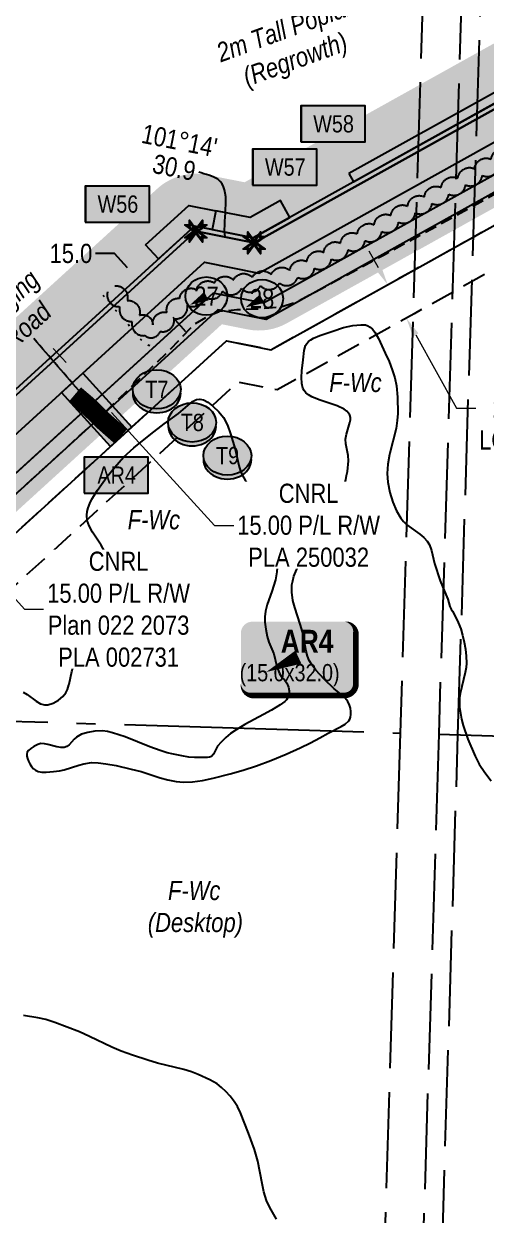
# Model space of a CAD drawing. Extents: x 355004 to 366534, y 6048595 to 6058688.
# Drawn here: x 360402 to 360643, y 6053362 to 6053984 of the extents above; entities that cross this region are included whole.
import ezdxf
from ezdxf.enums import TextEntityAlignment as Align

# ---------------------------------------------------------------- set-up
doc = ezdxf.new("R2010")
doc.units = 0
doc.header["$LTSCALE"] = 5
doc.header["$PDSIZE"] = 5
for name, pattern in [('0', [1, 1, 0]), ('foc-ACCESSROAD', [3.75, 2.5, -1.25]), ('foc-QUARTERLINE', [33, 25, -3, 2, -3]), ('foc-TOPO', [1, 0.2, -0.8]), ('foc-UNSURVEYED', [12.5, 10, -2.5]), ('UG_PIPE', [1.875, 1.25, -0.625])]:
    doc.linetypes.add(name, pattern=pattern)
doc.layers.get('Defpoints').update_dxf_attribs({"color": 9})
for name, color, linetype in [('AS-PIPE-UG', 44, 'UG_PIPE'), ('AS-ROADS', 254, 'Continuous'), ('C-AR', 13, 'foc-ACCESSROAD'), ('C-RW', 13, 'Continuous'), ('L-BD1', 253, 'Continuous'), ('L-MON', 1, 'Continuous'), ('L-QSEC', 8, 'foc-QUARTERLINE'), ('L-USEC', 7, 'foc-UNSURVEYED'), ('P-BUFFER-H 30m', 51, 'Continuous'), ('P-CROSSINGS', 250, 'Continuous'), ('P-ELEVATION', 7, 'Continuous'), ('P-PROPOSED', 10, 'Continuous'), ('P-PROPOSED-H', 21, 'Continuous'), ('P-TEMP-BLOCKS', 250, 'Continuous'), ('P-TEMP-BLUE', 146, 'Continuous'), ('P-TXT', 4, 'Continuous'), ('P-WORKAREA', 113, 'Continuous'), ('P-WORKAREA-H', 111, 'Continuous'), ('T-BUSH', 110, '0'), ('T-BUSH-T', 110, 'Continuous'), ('T-VEGETATION CHANGE', 104, 'foc-TOPO'), ('WETLAND', 143, 'Continuous'), ('WETLAND-T', 146, 'Continuous')]:
    doc.layers.add(name, color=color, linetype=linetype)
for name, color, linetype, lineweight in [('C-AR-T', 13, 'Continuous', 9), ('C-RW-T', 13, 'Continuous', 9), ('T-TEXT', 48, 'Continuous', 18)]:
    doc.layers.add(name, color=color, linetype=linetype, lineweight=lineweight)
doc.layers.add('P-TEMP-BLUE-H', color=7, linetype='Continuous', true_color=0x99e6ff)
doc.styles.add('80', font='ARIALN.TTF', dxfattribs={"height": 10})
doc.styles.add('80CG', font='ARIALN.TTF', dxfattribs={"height": 10})
doc.styles.add('80L', font='ARIALN.TTF', dxfattribs={"height": 10})
doc.styles.add('80LS', font='ARIALNI.TTF', dxfattribs={"height": 10})
doc.styles.add('BOLD', font='ARIALNB.TTF')
doc.styles.get("Standard").update_dxf_attribs({"font": 'ARIALN.TTF'})
doc.dimstyles.new('Compass 5 000', dxfattribs={"dimscale": 5, "dimtxt": 9, "dimasz": 2, "dimexe": 0.2, "dimexo": 0.0625, "dimgap": 0.5, "dimtad": 0, "dimtih": 1, "dimtoh": 1, "dimzin": 0, "dimdsep": 46, "dimtxsty": '80CG', "dimcen": 0.1, "dimse1": 1, "dimse2": 1, "dimclrd": 256, "dimclrt": 256, "dimaunit": 1, "dimadec": 4, "dimazin": 0, "dimtfac": 0.06, "dimtofl": 0, "dimtmove": 0, "dimatfit": 1, "dimfxl": 0.2, "dimtolj": 1, "dimtzin": 0, "dimlwd": -1, "dimarcsym": 0})

# ---------------------------------------------------------------- blocks, each defined once
blk = doc.blocks.new('*D403')
at = {"layer": 'C-RW-T', "transparency": 16777216}
for p, q in [((360363.39, 6053720.99), (360356.66, 6053728.38)), ((360386.97, 6053695.13), (360402.12, 6053678.5)), ((360402.12, 6053678.5), (360412.12, 6053678.5))]:
    blk.add_line(p, q, dxfattribs=at)
for points in [[(360364.62, 6053722.11), (360362.16, 6053719.87), (360370.13, 6053713.6)], [(360388.2, 6053696.25), (360385.73, 6053694.01), (360380.23, 6053702.52)]]:
    blk.add_solid(points, dxfattribs=at)
at = {"layer": 'Defpoints', "color": 0, "transparency": 16777216}
for p in [(360404.94, 6053745.33), (360415.04, 6053734.25), (360380.23, 6053702.52)]:
    blk.add_point(p, dxfattribs=at)
at = {"layer": 'C-RW-T', "transparency": 16777216, "insert": (360451.2, 6053678.5), "char_height": 10, "attachment_point": 5, "style": '80CG', "bg_fill": 3, "box_fill_scale": 1.1, "bg_fill_color": 256, "bg_fill_true_color": 13158600, "bg_fill_transparency": 0}
blk.add_mtext('\\A1;CNRL\\P15.00 P/L R/W\\PPlan 022 2073\\PPLA 002731', dxfattribs=at)
blk = doc.blocks.new('*D425')
at = {"layer": 'C-RW-T', "transparency": 16777216}
for p, q in [((360423.79, 6053807.2), (360417.06, 6053814.59)), ((360447.54, 6053781.16), (360501.23, 6053722.29)), ((360501.23, 6053722.29), (360511.23, 6053722.29))]:
    blk.add_line(p, q, dxfattribs=at)
for points in [[(360425.03, 6053808.32), (360422.56, 6053806.08), (360430.53, 6053799.81)], [(360448.77, 6053782.29), (360446.31, 6053780.04), (360440.8, 6053788.55)]]:
    blk.add_solid(points, dxfattribs=at)
at = {"layer": 'Defpoints', "color": 0, "transparency": 16777216}
for p in [(360452.07, 6053819.45), (360462.34, 6053808.19), (360430.53, 6053799.81)]:
    blk.add_point(p, dxfattribs=at)
at = {"layer": 'C-RW-T', "transparency": 16777216, "insert": (360550.31, 6053722.29), "char_height": 10, "attachment_point": 5, "style": '80CG', "bg_fill": 3, "box_fill_scale": 1.1, "bg_fill_color": 256, "bg_fill_true_color": 13158600, "bg_fill_transparency": 0}
blk.add_mtext('\\A1;CNRL\\P15.00 P/L R/W\\PPLA 250032', dxfattribs=at)
blk = doc.blocks.new('Temp_Area3')
h = blk.add_hatch(color=111)
h.dxf.hatch_style = 1
h.paths.add_polyline_path([(-16.83, -9.44), (16.33, -9.44), (16.33, 9.05), (-16.83, 9.05)])
at = {"color": 250}
for points in [[(-17.03, -9.64), (16.53, -9.64), (16.53, 9.25), (-17.03, 9.25)], [(-16.93, -9.54), (16.43, -9.54), (16.43, 9.15), (-16.93, 9.15)]]:
    blk.add_lwpolyline(points, close=True, dxfattribs=at)
at = {"color": 250, "style": '80L'}
blk.add_attdef('TEMPORARY', text='', height=9, dxfattribs=at).set_placement((0, -0.15), align=Align.MIDDLE_CENTER)
blk = doc.blocks.new('*U488')
h = blk.add_hatch(color=111)
edge = h.paths.add_edge_path()
edge.add_line((-24, -20.01), (24, -20.01))
edge.add_arc((24, -14.01), 6, 270, 360)
edge.add_line((30, -14.01), (30, 12.5))
edge.add_arc((24, 12.5), 6, 0, 90)
edge.add_line((24, 18.5), (-24, 18.5))
edge.add_arc((-24, 12.5), 6, 90, 180)
edge.add_line((-30, 12.5), (-30, -14.01))
edge.add_arc((-24, -14.01), 6, 180, 270)
at = {"color": 250, "flags": 128}
blk.add_lwpolyline([(-24, -20.01, 3, 3, 0), (24, -20.01, 3, 3, 0.414214), (30, -14.01, 3, 3, 0), (30, 12.5, 3, 0, 0.414214), (24, 18.5, 0, 0, 0), (-24, 18.5, 0, 0, 0.414214), (-30, 12.5, 0, 0, 0), (-30, -14.01, 0, 3, 0.414214)], format="xyseb", close=True, dxfattribs=at)
at = {"flags": 128}
blk.add_lwpolyline([(-16.74, -7.78, 0, 7.5, 0), (0, 0, 0, 0, 0)], format="xyseb", dxfattribs=at)
at = {"color": 250}
for tag, p, height, style in [('TEMP_AREA_W1_001', (-9.21, 2.24), 12, 'BOLD'), ('ENTER_TEXT_001', (-30.66, -12.62), 9, '80')]:
    blk.add_attdef(tag, p, '', height=height, dxfattribs=dict(at, style=style))
blk = doc.blocks.new('TEMP')
h = blk.add_hatch(color=255)
h.dxf.hatch_style = 1
h.paths.add_polyline_path([(0, 0.25), (-0.67, 1.15), (-0.67, 0.67), (-1.15, 0.67), (-0.25, 0), (-1.15, -0.67), (-0.67, -0.67), (-0.67, -1.15), (0, -0.25), (0.67, -1.15), (0.67, -0.67), (1.15, -0.67), (0.25, 0), (1.15, 0.67), (0.67, 0.67), (0.67, 1.15)])
h.paths.add_polyline_path([(0.57, 0.85), (0.57, 0.57), (0.85, 0.57), (0.08, 0), (0.85, -0.57), (0.57, -0.57), (0.57, -0.85), (0, -0.08), (-0.57, -0.85), (-0.57, -0.57), (-0.85, -0.57), (-0.08, 0), (-0.85, 0.57), (-0.57, 0.57), (-0.57, 0.85), (0, 0.08)], flags=16)
h = blk.add_hatch(color=1)
h.dxf.hatch_style = 1
h.paths.add_polyline_path([(0, 0.08), (-0.57, 0.85), (-0.57, 0.57), (-0.85, 0.57), (-0.08, 0), (-0.85, -0.57), (-0.57, -0.57), (-0.57, -0.85), (0, -0.08), (0.57, -0.85), (0.57, -0.57), (0.85, -0.57), (0.08, 0), (0.85, 0.57), (0.57, 0.57), (0.57, 0.85)])
at = {"color": 1}
for p, q in [((-0.08, 0), (0.08, 0)), ((0, 0.08), (0, -0.08))]:
    blk.add_line(p, q, dxfattribs=at)
at = {"color": 255, "flags": 128}
blk.add_lwpolyline([(-0.25, 0), (-1.15, 0.67), (-0.67, 0.67), (-0.67, 1.15), (0, 0.25), (0.67, 1.15), (0.67, 0.67), (1.15, 0.67), (0.25, 0), (1.15, -0.67), (0.67, -0.67), (0.67, -1.15), (0, -0.25), (-0.67, -1.15), (-0.67, -0.67), (-1.15, -0.67)], close=True, dxfattribs=at)
at = {"color": 1, "flags": 128}
blk.add_lwpolyline([(-0.08, 0), (-0.85, 0.57), (-0.57, 0.57), (-0.57, 0.85), (0, 0.08), (0.57, 0.85), (0.57, 0.57), (0.85, 0.57), (0.08, 0), (0.85, -0.57), (0.57, -0.57), (0.57, -0.85), (0, -0.08), (-0.57, -0.85), (-0.57, -0.57), (-0.85, -0.57)], close=True, dxfattribs=at)
blk = doc.blocks.new('Temp_Area5')
at = {"true_color": 0x99e6ff}
h = blk.add_hatch(color=141, dxfattribs=at)
h.dxf.hatch_style = 1
h.paths.add_polyline_path([(-16.83, -9.44), (16.33, -9.44), (16.33, 9.05), (-16.83, 9.05)])
at = {"color": 250}
for points in [[(-17.03, -9.64), (16.53, -9.64), (16.53, 9.25), (-17.03, 9.25)], [(-16.93, -9.54), (16.43, -9.54), (16.43, 9.15), (-16.93, 9.15)]]:
    blk.add_lwpolyline(points, close=True, dxfattribs=at)
at = {"color": 250, "style": '80L'}
blk.add_attdef('TEMPORARY', text='', height=9, dxfattribs=at).set_placement((0, -0.15), align=Align.MIDDLE_CENTER)
blk = doc.blocks.new('Induction_Bend_No')
at = {"layer": 'P-ELEVATION'}
h = blk.add_hatch(color=111, dxfattribs=at)
h.dxf.hatch_style = 1
edge = h.paths.add_edge_path()
edge.add_ellipse((0, 0), major_axis=(-10.94, 0), ratio=0.913794, start_angle=0, end_angle=360)
at = {"layer": 'P-ELEVATION', "color": 7, "flags": 128}
blk.add_lwpolyline([(0, 0, 5, 0, 0), (-8.54, -4.54, 0, 0, 0)], format="xyseb", dxfattribs=at)
at = {"layer": 'P-ELEVATION', "color": 7}
blk.add_ellipse((0, 0), major_axis=(-10.94, 0), ratio=0.913794, dxfattribs=at)
at = {"layer": 'P-ELEVATION', "style": '80'}
blk.add_attdef('BEND', text='', height=10, dxfattribs=at).set_placement((0, 0), align=Align.MIDDLE_CENTER)
blk = doc.blocks.new('*D563')
at = {"layer": 'Defpoints', "color": 0, "transparency": 16777216}
for p in [(360462.58, 6053849.33), (360434.96, 6053824.14), (360445.06, 6053813.06)]:
    blk.add_point(p, dxfattribs=at)
at = {"layer": 'P-TXT', "transparency": 16777216}
for p, q in [((360449.11, 6053864.11), (360439.11, 6053864.11)), ((360455.84, 6053856.72), (360449.11, 6053864.11)), ((360479.42, 6053830.86), (360486.16, 6053823.47))]:
    blk.add_line(p, q, dxfattribs=at)
for points in [[(360457.07, 6053857.84), (360454.61, 6053855.59), (360462.58, 6053849.33)], [(360480.65, 6053831.98), (360478.19, 6053829.74), (360472.68, 6053838.25)]]:
    blk.add_solid(points, dxfattribs=at)
at = {"layer": 'P-TXT', "transparency": 16777216, "insert": (360426.35, 6053864.11), "char_height": 10, "attachment_point": 5, "style": '80CG'}
blk.add_mtext('\\A1;15.0', dxfattribs=at)
blk = doc.blocks.new('Well_proximity')
h = blk.add_hatch(color=191)
h.dxf.hatch_style = 1
edge = h.paths.add_edge_path()
edge.add_ellipse((0, 0), major_axis=(-12.5, 0), ratio=0.816297, start_angle=0, end_angle=360)
h = blk.add_hatch(color=250)
h.dxf.hatch_style = 1
edge = h.paths.add_edge_path()
edge.add_ellipse((0, -2.05), major_axis=(-12.5, 0), ratio=0.816297, start_angle=0, end_angle=180)
edge.add_line((12.5, -2.05), (12.5, 0))
edge.add_ellipse((0, 0), major_axis=(-12.5, 0), ratio=0.816297, start_angle=0, end_angle=180, ccw=False)
edge.add_line((-12.5, 0), (-12.5, -2.05))
at = {"color": 250}
blk.add_ellipse((0, 0), major_axis=(-12.5, 0), ratio=0.816297, dxfattribs=at)
blk.add_ellipse((0, -2.05), major_axis=(-12.5, 0), ratio=0.816297, start_param=0, end_param=3.141593, dxfattribs=at)
at = {"color": 250, "style": '80L'}
blk.add_attdef('CROSSING', text='', height=9, dxfattribs=at).set_placement((0.09, 0.02), align=Align.MIDDLE_CENTER)
blk = doc.blocks.new('*D725')
at = {"layer": 'C-AR-T', "transparency": 16777216}
for p, q in [((360586.68, 6053856.62), (360581.82, 6053865.35)), ((360606.15, 6053821.68), (360627.44, 6053783.45)), ((360627.44, 6053783.45), (360637.44, 6053783.45))]:
    blk.add_line(p, q, dxfattribs=at)
for points in [[(360588.14, 6053857.43), (360585.23, 6053855.8), (360591.55, 6053847.88)], [(360607.6, 6053822.49), (360604.69, 6053820.87), (360601.28, 6053830.41)]]:
    blk.add_solid(points, dxfattribs=at)
at = {"layer": 'Defpoints', "color": 0, "transparency": 16777216}
for p in [(360590.73, 6053847.42), (360600.46, 6053829.96), (360601.28, 6053830.41)]:
    blk.add_point(p, dxfattribs=at)
at = {"layer": 'C-AR-T', "transparency": 16777216, "insert": (360671.71, 6053783.45), "char_height": 10, "attachment_point": 5, "style": '80CG'}
blk.add_mtext('\\A1;CNRL\\P20.00 A/R\\PLOC 011802', dxfattribs=at)

msp = doc.modelspace()

# ---------------------------------------------------------------- hatches: boundary and pattern name
at = {"layer": 'P-BUFFER-H 30m'}
h = msp.add_hatch(color=256, dxfattribs=at)
h.dxf.hatch_style = 1
edge = h.paths.add_edge_path()
edge.add_line((360143.069, 6053526.88), (359951.046, 6053351.793))
edge.add_arc((359971.252, 6053329.632), 29.99, 132.358692, 161.1167)
edge.add_line((359942.876, 6053339.338), (359937.321, 6053323.097))
edge.add_line((359937.321, 6053323.097), (359592.181, 6053011.569))
edge.add_arc((359612.275, 6052989.307), 29.99, 132.06976, 183.197532)
edge.add_line((359582.332, 6052987.634), (359599.322, 6052683.515))
edge.add_line((359599.322, 6052683.515), (359596.231, 6052667.301))
edge.add_line((359596.231, 6052667.301), (359570.103, 6052530.209))
edge.add_line((359570.103, 6052530.209), (359561.718, 6052512.862))
edge.add_arc((359588.718, 6052499.81), 29.99, 154.2, 169.197941)
edge.add_line((359559.26, 6052505.431), (359520.794, 6052303.826))
edge.add_line((359520.794, 6052303.826), (359488.527, 6052200.413))
edge.add_arc((359517.156, 6052191.48), 29.99, 162.671055, 207.671055)
edge.add_line((359490.596, 6052177.553), (359491.392, 6052176.034))
edge.add_line((359491.392, 6052176.034), (359484.801, 6052154.909))
edge.add_line((359484.801, 6052154.909), (359480.575, 6052144.748))
edge.add_arc((359508.266, 6052133.232), 29.99, 157.418303, 162.050111)
edge.add_line((359479.736, 6052142.475), (359459.107, 6052078.797))
edge.add_line((359459.107, 6052078.797), (359420.237, 6052091.39))
edge.add_arc((359410.994, 6052062.859), 29.99, 72.050111, 109.951022)
edge.add_line((359400.761, 6052091.049), (359345.133, 6052070.856))
edge.add_arc((359355.366, 6052042.666), 29.99, 109.951022, 125.222631)
edge.add_line((359338.069, 6052067.165), (359259.654, 6052011.803))
edge.add_arc((359276.951, 6051987.304), 29.99, 125.222631, 137.493105)
edge.add_line((359254.842, 6052007.568), (359223.901, 6051973.809))
edge.add_line((359223.901, 6051973.809), (359143.115, 6051914.277))
edge.add_line((359143.115, 6051914.277), (359101.159, 6051900.867))
edge.add_line((359101.159, 6051900.867), (358953.961, 6051913.11))
edge.add_arc((358951.475, 6051883.223), 29.99, 85.245573, 90.55285)
edge.add_line((358951.186, 6051913.212), (358748.976, 6051911.26))
edge.add_line((358748.976, 6051911.26), (358742.176, 6051911.807))
edge.add_arc((358739.773, 6051881.913), 29.99, 85.404591, 85.5615)
edge.add_line((358742.094, 6051911.813), (358649.737, 6051918.982))
edge.add_line((358649.737, 6051918.982), (358486.278, 6051962.477))
edge.add_arc((358478.567, 6051933.495), 29.99, 75.099595, 88.598764)
edge.add_line((358479.3, 6051963.476), (358398.838, 6051965.444))
edge.add_arc((358398.105, 6051935.463), 29.99, 88.598764, 95.086039)
edge.add_line((358395.446, 6051965.335), (358160.468, 6051944.422))
edge.add_arc((358163.127, 6051914.55), 29.99, 95.086039, 105.503958)
edge.add_line((358155.111, 6051943.448), (358058.797, 6051916.731))
edge.add_arc((358066.813, 6051887.832), 29.99, 105.503958, 177.631918)
edge.add_line((358036.849, 6051889.071), (358035.733, 6051862.096))
edge.add_line((358035.733, 6051862.096), (357976.043, 6051864.565))
edge.add_arc((357974.804, 6051834.601), 29.99, 87.631918, 101.512996)
edge.add_line((357968.818, 6051863.987), (357901.161, 6051850.206))
edge.add_arc((357907.147, 6051820.82), 29.99, 101.512996, 115.72007)
edge.add_line((357894.132, 6051847.838), (357813.556, 6051809.025))
edge.add_arc((357826.571, 6051782.007), 29.99, 115.72007, 124.693886)
edge.add_line((357809.501, 6051806.664), (357673.279, 6051712.361))
edge.add_line((357673.279, 6051712.361), (357603.77, 6051671.451))
edge.add_line((357603.77, 6051671.451), (357573.233, 6051723.335))
edge.add_arc((357547.387, 6051708.123), 29.99, 30.479704, 124.665804)
edge.add_line((357530.329, 6051732.79), (357511.695, 6051719.903))
edge.add_line((357511.695, 6051719.903), (357462.202, 6051691.819))
edge.add_arc((357477.003, 6051665.736), 29.99, 119.572342, 284.124189)
edge.add_line((357484.321, 6051636.653), (357530.426, 6051648.254))
edge.add_line((357530.426, 6051648.254), (357561.974, 6051594.652))
edge.add_arc((357587.82, 6051609.864), 29.99, 210.479704, 300.479704)
edge.add_line((357603.032, 6051584.019), (357712.735, 6051648.587))
edge.add_arc((357697.523, 6051674.432), 29.99, 300.479704, 304.693886)
edge.add_line((357714.594, 6051649.775), (357849.274, 6051743.01))
edge.add_line((357849.274, 6051743.01), (357921.618, 6051777.859))
edge.add_line((357921.618, 6051777.859), (357978.416, 6051789.428))
edge.add_line((357978.416, 6051789.428), (358077.582, 6051785.327))
edge.add_arc((358078.821, 6051815.291), 29.99, 267.631918, 357.631918)
edge.add_line((358108.785, 6051814.052), (358110.406, 6051853.241))
edge.add_line((358110.406, 6051853.241), (358171.2, 6051870.106))
edge.add_line((358171.2, 6051870.106), (358399.554, 6051890.429))
edge.add_line((358399.554, 6051890.429), (358472.144, 6051888.654))
edge.add_line((358472.144, 6051888.654), (358634.438, 6051845.469))
edge.add_arc((358642.15, 6051874.451), 29.99, 255.099595, 265.561499)
edge.add_line((358639.829, 6051844.551), (358736.23, 6051837.068))
edge.add_line((358736.23, 6051837.068), (358744.985, 6051836.364))
edge.add_arc((358747.388, 6051866.258), 29.99, 265.404591, 270.55285)
edge.add_line((358747.677, 6051836.269), (358949.824, 6051838.22))
edge.add_line((358949.824, 6051838.22), (359103.853, 6051825.409))
edge.add_arc((359106.339, 6051855.296), 29.99, 265.245573, 287.724933)
edge.add_line((359115.469, 6051826.73), (359172.981, 6051845.112))
edge.add_arc((359163.851, 6051873.678), 29.99, 287.724933, 306.386755)
edge.add_line((359181.642, 6051849.535), (359271.899, 6051916.046))
edge.add_arc((359254.108, 6051940.189), 29.99, 306.386755, 317.493105)
edge.add_line((359276.216, 6051919.925), (359306.846, 6051953.344))
edge.add_line((359306.846, 6051953.344), (359376.384, 6052002.439))
edge.add_line((359376.384, 6052002.439), (359411.825, 6052015.304))
edge.add_line((359411.825, 6052015.304), (359478.796, 6051993.608))
edge.add_arc((359488.039, 6052022.138), 29.99, 252.050111, 342.050111)
edge.add_line((359516.569, 6052012.896), (359550.5, 6052117.638))
edge.add_line((359550.5, 6052117.638), (359554.82, 6052128.024))
edge.add_arc((359527.129, 6052139.541), 29.99, 337.418303, 342.671055)
edge.add_line((359555.758, 6052130.608), (359568.514, 6052171.49))
edge.add_arc((359539.885, 6052180.422), 29.99, 342.671055, 387.671055)
edge.add_line((359566.445, 6052194.35), (359565.649, 6052195.869))
edge.add_line((359565.649, 6052195.869), (359593.13, 6052283.943))
edge.add_arc((359564.501, 6052292.876), 29.99, 342.671055, 349.197941)
edge.add_line((359593.96, 6052287.255), (359631.796, 6052485.562))
edge.add_line((359631.796, 6052485.562), (359640.184, 6052502.913))
edge.add_arc((359613.183, 6052515.965), 29.99, 334.2, 349.209431)
edge.add_line((359642.643, 6052510.35), (359669.874, 6052653.229))
edge.add_line((359669.874, 6052653.229), (359681.365, 6052713.523))
edge.add_arc((359651.906, 6052719.138), 29.99, 349.209431, 410.112233)
edge.add_line((359671.138, 6052742.149), (359658.39, 6052970.331))
edge.add_line((359658.39, 6052970.331), (359996.208, 6053275.249))
edge.add_arc((359976.113, 6053297.512), 29.99, 312.06976, 341.1167)
edge.add_line((360004.489, 6053287.806), (360010.084, 6053304.161))
edge.add_line((360010.084, 6053304.161), (360223.514, 6053498.768))
edge.add_arc((360203.308, 6053520.929), 29.99, 312.358692, 396.355773)
edge.add_line((360227.46, 6053538.707), (360209.308, 6053563.367))
edge.add_line((360209.308, 6053563.367), (360241.485, 6053587.052))
edge.add_arc((360223.707, 6053611.204), 29.99, 306.355773, 312.361709)
edge.add_line((360243.915, 6053589.044), (360505.067, 6053827.19))
edge.add_line((360505.067, 6053827.19), (360518.528, 6053824.518))
edge.add_arc((360524.366, 6053853.934), 29.99, 258.77433, 299.114715)
edge.add_line((360538.958, 6053827.734), (360729.478, 6053933.84))
edge.add_line((360729.478, 6053933.84), (360791.055, 6053933.884))
edge.add_line((360791.055, 6053933.884), (361006.084, 6053896.718))
edge.add_arc((361011.192, 6053926.27), 29.99, 260.193768, 265.120416)
edge.add_line((361008.641, 6053896.389), (361094.666, 6053889.044))
edge.add_arc((361097.217, 6053918.926), 29.99, 265.120416, 286.959316)
edge.add_line((361105.965, 6053890.24), (361126.143, 6053896.393))
edge.add_line((361126.143, 6053896.393), (361168.273, 6053892.797))
edge.add_arc((361170.824, 6053922.678), 29.99, 265.120416, 320.52817)
edge.add_line((361193.974, 6053903.613), (361197.832, 6053908.297))
edge.add_arc((361174.681, 6053927.362), 29.99, 320.52817, 445.120416)
edge.add_line((361177.232, 6053957.243), (361016.947, 6053970.927))
edge.add_line((361016.947, 6053970.927), (360800.006, 6054008.424))
edge.add_arc((360794.898, 6053978.872), 29.99, 80.193768, 90.041197)
edge.add_line((360794.876, 6054008.862), (360717.759, 6054008.806))
edge.add_arc((360717.781, 6053978.816), 29.99, 90.041197, 119.114715)
edge.add_line((360703.189, 6054005.017), (360516.915, 6053901.276))
edge.add_line((360516.915, 6053901.276), (360497.38, 6053905.153))
edge.add_arc((360491.542, 6053875.736), 29.99, 78.77433, 132.361709)
edge.add_line((360471.335, 6053897.896), (360195.14, 6053646.034))
edge.add_line((360195.14, 6053646.034), (360128.635, 6053597.081))
edge.add_arc((360146.413, 6053572.929), 29.99, 126.355773, 216.355773)
edge.add_line((360122.26, 6053555.151), (360143.069, 6053526.88))
at = {"layer": 'P-PROPOSED-H'}
h = msp.add_hatch(color=256, dxfattribs=at)
h.dxf.hatch_style = 1
h.paths.add_polyline_path([(360183.228, 6053522.913), (359971.252, 6053329.632), (359963.183, 6053306.04), (359612.275, 6052989.307), (359629.47, 6052681.514), (359625.691, 6052661.687), (359598.823, 6052520.713), (359588.718, 6052499.81), (359549.932, 6052296.526), (359517.156, 6052191.48), (359523.721, 6052178.96), (359513.02, 6052144.664), (359508.266, 6052133.232), (359478.395, 6052041.025), (359410.994, 6052062.859), (359355.366, 6052042.666), (359276.951, 6051987.304), (359244.039, 6051951.396), (359156.939, 6051887.211), (359104.612, 6051870.486), (358951.475, 6051883.223), (358747.917, 6051881.259), (358739.773, 6051881.913), (358644.679, 6051889.295), (358478.567, 6051933.495), (358398.105, 6051935.463), (358163.127, 6051914.55), (358066.813, 6051887.832), (358064.458, 6051830.893), (357974.804, 6051834.601), (357907.147, 6051820.82), (357826.571, 6051782.007), (357689.442, 6051687.075), (357593.137, 6051630.393), (357547.387, 6051708.123), (357527.656, 6051694.479), (357477.003, 6051665.736), (357528.584, 6051678.715), (357542.475, 6051686.907), (357587.82, 6051609.864), (357697.523, 6051674.432), (357834.139, 6051769.008), (357911.97, 6051806.499), (357976.008, 6051819.543), (358078.821, 6051815.291), (358081.344, 6051876.302), (358165.818, 6051899.735), (358398.588, 6051920.452), (358476.426, 6051918.548), (358642.15, 6051874.451), (358738.592, 6051866.965), (358747.388, 6051866.258), (358950.925, 6051868.222), (359106.339, 6051855.296), (359163.851, 6051873.678), (359254.108, 6051940.189), (359286.916, 6051975.984), (359362.372, 6052029.257), (359411.271, 6052047.008), (359488.039, 6052022.138), (359522.344, 6052128.034), (359527.129, 6052139.541), (359539.885, 6052180.422), (359533.32, 6052192.943), (359564.501, 6052292.876), (359603.077, 6052495.061), (359613.183, 6052515.965), (359640.414, 6052658.844), (359651.906, 6052719.138), (359642.024, 6052725.618), (359627.647, 6052982.982), (359976.113, 6053297.512), (359984.196, 6053321.142), (360203.308, 6053520.929), (360167.378, 6053569.742), (360223.707, 6053611.204), (360496.051, 6053859.554), (360524.366, 6053853.934), (360721.68, 6053963.824), (360793.617, 6053963.876), (361011.192, 6053926.27), (361097.217, 6053918.926), (361122.929, 6053926.767), (361170.824, 6053922.678), (361174.681, 6053927.362), (361013.11, 6053941.156), (360794.898, 6053978.872), (360717.781, 6053978.816), (360521.883, 6053869.715), (360491.542, 6053875.736), (360214.185, 6053622.814), (360146.413, 6053572.929)])
at = {"layer": 'P-TEMP-BLUE-H'}
h = msp.add_hatch(color=256, dxfattribs=at)
h.dxf.hatch_style = 1
h.paths.add_polyline_path([(360186.178, 6053602.199), (360214.185, 6053622.814), (360491.542, 6053875.736), (360521.883, 6053869.715), (360717.781, 6053978.816), (360794.898, 6053978.872), (361013.11, 6053941.156), (361091.236, 6053934.486), (361091.312, 6053936.988), (361013.43, 6053943.636), (360795.111, 6053981.371), (360717.131, 6053981.315), (360521.469, 6053872.345), (360490.791, 6053878.434), (360212.598, 6053624.749), (360184.195, 6053603.843)])
h = msp.add_hatch(color=256, dxfattribs=at)
h.dxf.hatch_style = 1
h.paths.add_polyline_path([(360571.309, 6053905.823), (360573.741, 6053901.457), (360652.342, 6053945.232), (360649.91, 6053949.599)], flags=17)
h = msp.add_hatch(color=256, dxfattribs=at)
h.dxf.hatch_style = 1
h.paths.add_polyline_path([(360500.057, 6053876.594), (360521.469, 6053872.345), (360540.54, 6053882.966), (360535.676, 6053891.7), (360519.813, 6053882.865), (360502.003, 6053886.4)], flags=17)
h = msp.add_hatch(color=256, dxfattribs=at)
h.dxf.hatch_style = 1
h.paths.add_polyline_path([(360465.223, 6053868.647), (360487.785, 6053889.222), (360502.003, 6053886.4), (360500.057, 6053876.594), (360490.791, 6053878.434), (360471.959, 6053861.261)], flags=17)
at = {"layer": 'P-WORKAREA-H'}
h = msp.add_hatch(color=256, dxfattribs=at)
h.dxf.hatch_style = 1
h.paths.add_polyline_path([(360458.094, 6053773.605), (360447.013, 6053763.502), (360421.458, 6053791.533), (360432.538, 6053801.637)])

# ---------------------------------------------------------------- linework, layer by layer
at = {"layer": 'AS-PIPE-UG', "flags": 128}
msp.add_lwpolyline([(360210.484, 6053561.009), (360218.115, 6053567.479), (360204.431, 6053565.619), (360210.964, 6053570.068), (360231.606, 6053588.482), (360243.128, 6053598.948), (360292.447, 6053642.846), (360342.341, 6053688.491), (360372.2, 6053715.513), (360440.418, 6053777.85), (360476.711, 6053812.601), (360491.192, 6053827.592), (360498.106, 6053831.627), (360503.668, 6053834.022), (360512.867, 6053834.864), (360524.507, 6053835.272), (360529.475, 6053835.791), (360536.537, 6053836.435), (360544.587, 6053839.138), (360589.733, 6053863.475), (360638.263, 6053890.034), (360700.223, 6053925.966), (360721.967, 6053937.032), (360725.342, 6053938.611), (360733.595, 6053940.869), (360745.211, 6053942.035), (360767.912, 6053942.661), (360787.389, 6053942.117), (360791.573, 6053941.735), (360795.612, 6053941.051), (360801.819, 6053939.974), (360846.183, 6053930.825), (360927.787, 6053916.567), (360985.763, 6053906.209), (361007.076, 6053903.226), (361084.125, 6053896.597), (361092.295, 6053897.274), (361101.326, 6053899.502), (361110.755, 6053902.779), (361117.878, 6053905.575), (361127.556, 6053906.352), (361139.066, 6053905.706), (361153.628, 6053904.313), (361159.887, 6053903.784)], dxfattribs=at)
at = {"layer": 'AS-ROADS', "const_width": 10, "flags": 128}
msp.add_lwpolyline([(360452.406, 6053768.722), (360443.493, 6053776.564), (360435.117, 6053784.748), (360428.363, 6053790.518)], dxfattribs=at)
at = {"layer": 'C-AR', "flags": 128}
msp.add_lwpolyline([(360790.249, 6053926.314), (361006.155, 6053888.884), (361090.189, 6053881.237), (361090.007, 6053875.231), (361088.788, 6053861.288), (361003.744, 6053868.717), (360788.664, 6053905.892), (360736.756, 6053905.854), (360636.08, 6053849.793), (360605.374, 6053832.695), (360533.969, 6053792.917), (360513.482, 6053796.983), (360321.975, 6053622.359), (360240.419, 6053548.103), (360233.057, 6053541.373), (360313.75, 6053398.831), (360267.988, 6053357.315), (360258.455, 6053371.835), (360256.88, 6053374.235), (360286.201, 6053400.836), (360288.427, 6053402.855), (360287.095, 6053405.198), (360277.892, 6053419.258), (360210.439, 6053540.452), (360207.726, 6053545.241), (360213.133, 6053550.218), (360215.258, 6053552.173), (360287.951, 6053618.673), (360507.471, 6053818.559), (360530.658, 6053813.957), (360606.091, 6053855.981), (360636.796, 6053873.077), (360731.446, 6053926.158), (360790.249, 6053926.314)], close=True, dxfattribs=at)
at = {"layer": 'C-RW'}
for points in [[(359702.492, 6053899.705), (359801.668, 6053872.611), (359941.004, 6053834.547), (359941.259, 6053830.074), (360034.033, 6053835.342), (360041.062, 6053693.927), (360180.675, 6053578.201), (360223.637, 6053611.157), (360496.051, 6053859.554), (360524.366, 6053853.934), (360721.68, 6053963.824)], [(360725.579, 6053948.832), (360526.85, 6053838.154), (360500.559, 6053843.372), (360233.277, 6053599.626), (360209.459, 6053582.08), (360206.925, 6053585.075), (360190.456, 6053570.063), (360179.285, 6053559.893), (360156.589, 6053578.688), (360097.039, 6053628.05), (360026.945, 6053686.152), (360019.346, 6053819.025), (359938.969, 6053814.427), (359801.033, 6053852.098), (359701.857, 6053879.184)], [(359617.411, 6052682.314), (359599.978, 6052994.367), (359955.145, 6053314.945), (360507.472, 6053818.559), (360530.658, 6053813.957), (360731.557, 6053925.844), (360790.372, 6053925.886), (361006.333, 6053888.559), (361177.749, 6053873.925), (361179.032, 6053888.865), (361008.251, 6053903.445), (360791.653, 6053940.882), (360727.658, 6053940.836), (360528.175, 6053829.738), (360502.963, 6053834.741), (360190.149, 6053549.491), (359945.084, 6053326.092), (359584.606, 6053000.692), (359602.336, 6052683.315)]]:
    msp.add_lwpolyline(points, dxfattribs=at)
at = {"layer": 'C-RW', "flags": 128}
msp.add_lwpolyline([(360725.579, 6053948.832), (360526.85, 6053838.154), (360500.559, 6053843.372), (360211.635, 6053579.902), (360206.922, 6053585.072), (360190.469, 6053570.074), (359935.007, 6053337.196), (359926.132, 6053329.185), (359936.179, 6053318.054), (359946.24, 6053306.907), (359599.978, 6052994.367), (359617.411, 6052682.314)], dxfattribs=at)
at = {"layer": 'L-QSEC'}
for p, q in [((359794.524, 6053638.421), (360598.067, 6053613.952)), ((360618.167, 6053613.34), (361521.623, 6053585.833))]:
    msp.add_line(p, q, dxfattribs=at)
at = {"layer": 'L-USEC'}
for p, q in [((360610.44, 6054015.923), (360598.067, 6053613.952)), ((360630.54, 6054015.304), (360618.167, 6053613.333)), ((360628.218, 6053613.034), (360640.591, 6054015.007)), ((360598.067, 6053613.952), (360585.696, 6053211.981)), ((360618.167, 6053613.333), (360605.797, 6053211.363)), ((360615.847, 6053211.064), (360628.218, 6053613.034))]:
    msp.add_line(p, q, dxfattribs=at)
at = {"layer": 'P-PROPOSED', "flags": 128}
for points in [[(360717.781, 6053978.816), (360521.883, 6053869.715), (360491.542, 6053875.736), (360214.185, 6053622.814), (360146.413, 6053572.929), (360183.228, 6053522.913), (360183.228, 6053522.913), (359971.252, 6053329.632), (359963.183, 6053306.04), (359612.275, 6052989.307), (359629.47, 6052681.514)], [(359642.024, 6052725.618), (359627.647, 6052982.982), (359976.113, 6053297.512), (359984.196, 6053321.142), (360203.308, 6053520.929), (360167.378, 6053569.742), (360223.707, 6053611.204), (360496.051, 6053859.554), (360524.366, 6053853.934), (360721.68, 6053963.824)]]:
    msp.add_lwpolyline(points, dxfattribs=at)
at = {"layer": 'P-TEMP-BLUE', "flags": 128}
for points in [[(360186.178, 6053602.199), (360214.185, 6053622.814), (360491.542, 6053875.736), (360521.883, 6053869.715), (360717.781, 6053978.816), (360794.898, 6053978.872), (361013.11, 6053941.156), (361091.236, 6053934.486), (361091.312, 6053936.988), (361013.43, 6053943.636), (360795.111, 6053981.371), (360717.131, 6053981.315), (360521.469, 6053872.345), (360490.791, 6053878.434), (360212.598, 6053624.749), (360184.195, 6053603.843)], [(360571.309, 6053905.823), (360573.741, 6053901.457), (360652.342, 6053945.232), (360649.91, 6053949.599), (360571.309, 6053905.823)], [(360500.057, 6053876.594), (360521.469, 6053872.345), (360540.54, 6053882.966), (360535.676, 6053891.7), (360519.813, 6053882.865), (360502.003, 6053886.4), (360500.057, 6053876.594)], [(360465.223, 6053868.647), (360487.785, 6053889.222), (360502.003, 6053886.4), (360500.057, 6053876.594), (360490.791, 6053878.434), (360471.959, 6053861.261)]]:
    msp.add_lwpolyline(points, close=True, dxfattribs=at)
at = {"layer": 'P-WORKAREA', "flags": 128}
msp.add_lwpolyline([(360458.094, 6053773.605), (360447.013, 6053763.502), (360421.458, 6053791.533), (360432.538, 6053801.637)], close=True, dxfattribs=at)
at = {"layer": 'T-BUSH', "flags": 128}
for points in [[(360449.29, 6053847.291, -0.5205671), (360455.686, 6053839.608, -0.5205671), (360462.082, 6053831.925, -0.5205671), (360469.026, 6053826.841, -0.5205671), (360476.411, 6053833.408, -0.5205671), (360483.005, 6053840.705, -0.5205671), (360491.899, 6053845.268, -0.5205671), (360501.171, 6053848.75, -0.5205671), (360511.037, 6053850.337, -0.5205671), (360520.937, 6053851.726, -0.5205671), (360530.836, 6053853.116, -0.5205671), (360540.541, 6053855.343, -0.5205671), (360549.4, 6053859.937, -0.5205671), (360558.173, 6053864.73, -0.5205671), (360566.946, 6053869.523, -0.5205671), (360575.718, 6053874.315, -0.5205671), (360584.491, 6053879.108, -0.5205671), (360593.227, 6053883.968, -0.5205671), (360601.961, 6053888.831, -0.5205671), (360610.695, 6053893.694, -0.5205671), (360619.43, 6053898.557, -0.5205671), (360628.164, 6053903.419, -0.5205671), (360636.862, 6053908.345, -0.5205671), (360645.546, 6053913.298, -0.5205671), (360654.23, 6053918.25, -0.5205671), (360662.914, 6053923.202, -0.5205671), (360671.598, 6053928.154, -0.5205671), (360680.281, 6053933.107, -0.5205671), (360688.965, 6053938.059, -0.5205671), (360697.743, 6053942.836, -0.5205671), (360706.681, 6053947.312, -0.5205671), (360715.62, 6053951.788, -0.5205671), (360724.559, 6053956.264, -0.5205671), (360734.373, 6053956.395, -0.5205671), (360744.366, 6053956.311, -0.5205671), (360754.362, 6053956.355, -0.5205671), (360764.359, 6053956.399, -0.5205671), (360774.353, 6053956.319, -0.5205671), (360784.34, 6053955.874, -0.5205671), (360794.326, 6053955.429, -0.5205671), (360804.313, 6053954.983, -0.5205671), (360814.213, 6053953.739, -0.5205671), (360824.063, 6053952.031, -0.5205671), (360833.912, 6053950.322, -0.5205671), (360843.762, 6053948.614, -0.5205671), (360853.611, 6053946.905, -0.5205671), (360863.461, 6053945.196, -0.5205671), (360873.31, 6053943.488, -0.5205671), (360883.157, 6053941.764, -0.5205671), (360892.991, 6053939.966, -0.5205671), (360902.824, 6053938.168, -0.5205671), (360912.61, 6053938.029, -0.5205671), (360922.161, 6053940.643, -0.5205671), (360928.197, 6053948.611, -0.5205671), (360934.234, 6053956.579, -0.5205671), (360940.437, 6053964.405, -0.5205671), (360947.34, 6053971.636, -0.5205671), (360954.242, 6053978.868, -0.5205671), (360963.758, 6053981.547, -0.5205671), (360973.483, 6053983.863, -0.5205671), (360983.207, 6053986.178, -0.5205671), (360993.095, 6053987.541, -0.5205671), (361003.052, 6053988.062, -0.5205671), (361013.039, 6053987.613, -0.5205671), (361021.988, 6053990.527, -0.5205671), (361029.618, 6053996.963, -0.5205671), (361036.927, 6054003.784, -0.5205671), (361042.624, 6054011.916, -0.5205671), (361047.822, 6054020.455, -0.5205671), (361054.122, 6054030.125, -0.5205671)], [(360445.449, 6053844.093, 0.5205671), (360451.845, 6053836.41, 0.5205671), (360458.241, 6053828.727, 0.5205671), (360464.931, 6053821.303, 0.5205671), (360472.922, 6053823.469, 0.5205671), (360480.207, 6053830.14, 0.5205671), (360487.037, 6053837.156, 0.5205671), (360495.931, 6053841.719, 0.5205671), (360505.446, 6053844.504, 0.5205671), (360515.346, 6053845.894, 0.5205671), (360525.245, 6053847.284, 0.5205671), (360535.145, 6053848.674, 0.5205671), (360544.64, 6053851.641, 0.5205671), (360553.413, 6053856.433, 0.5205671), (360562.186, 6053861.226, 0.5205671), (360570.958, 6053866.019, 0.5205671), (360579.731, 6053870.812, 0.5205671), (360588.499, 6053875.615, 0.5205671), (360597.233, 6053880.477, 0.5205671), (360605.967, 6053885.34, 0.5205671), (360614.701, 6053890.203, 0.5205671), (360623.435, 6053895.066, 0.5205671), (360632.17, 6053899.929, 0.5205671), (360640.859, 6053904.871, 0.5205671), (360649.543, 6053909.823, 0.5205671), (360658.227, 6053914.775, 0.5205671), (360666.911, 6053919.727, 0.5205671), (360675.594, 6053924.68, 0.5205671), (360684.278, 6053929.632, 0.5205671), (360692.962, 6053934.584, 0.5205671), (360701.788, 6053939.271, 0.5205671), (360710.726, 6053943.747, 0.5205671), (360719.665, 6053948.223, 0.5205671), (360728.793, 6053951.757, 0.5205671), (360738.774, 6053951.289, 0.5205671), (360748.771, 6053951.332, 0.5205671), (360758.767, 6053951.376, 0.5205671), (360768.764, 6053951.42, 0.5205671), (360778.753, 6053951.12, 0.5205671), (360788.74, 6053950.674, 0.5205671), (360798.727, 6053950.229, 0.5205671), (360808.696, 6053949.623, 0.5205671), (360818.546, 6053947.915, 0.5205671), (360828.395, 6053946.206, 0.5205671), (360838.245, 6053944.498, 0.5205671), (360848.094, 6053942.789, 0.5205671), (360857.944, 6053941.08, 0.5205671), (360867.793, 6053939.372, 0.5205671), (360877.643, 6053937.663, 0.5205671), (360887.481, 6053935.892, 0.5205671), (360897.315, 6053934.094, 0.5205671), (360907.149, 6053932.296, 0.5205671), (360916.982, 6053930.499, 0.5205671), (360926.816, 6053928.701, 0.5205671), (360936.652, 6053926.913, 0.5205671), (360946.488, 6053925.131, 0.5205671), (360956.325, 6053923.348, 0.5205671), (360966.161, 6053921.566, 0.5205671), (360975.997, 6053919.784, 0.5205671), (360985.834, 6053918.001, 0.5205671), (360995.715, 6053916.515, 0.5205671), (361005.64, 6053915.324, 0.5205671), (361015.566, 6053914.133, 0.5205671), (361025.491, 6053912.942, 0.5205671), (361035.448, 6053912.052, 0.5205671), (361045.408, 6053911.199, 0.5205671), (361055.368, 6053910.345, 0.5205671), (361065.328, 6053909.492, 0.5205671), (361075.288, 6053908.639, 0.5205671), (361085.248, 6053907.785, 0.5205671), (361093.99, 6053910.833, 0.5205671), (361101.693, 6053917.204, 0.5205671), (361100.791, 6053926.47, 0.5205671), (361098.505, 6053936.202, 0.5205671), (361095.756, 6053945.806, 0.5205671), (361092.412, 6053956.29, 0.5205671)]]:
    msp.add_lwpolyline(points, format="xyb", dxfattribs=at)
at = {"layer": 'T-VEGETATION CHANGE', "flags": 128}
msp.add_lwpolyline([(360467.416, 6053815.939), (360464.401, 6053817.459), (360443.144, 6053842.174)], dxfattribs=at)
at = {"layer": 'WETLAND'}
for points in [[(360570.115, 6053748.231), (360570.506, 6053750.417), (360571.066, 6053755.962), (360570.853, 6053758.734), (360569.674, 6053764.789), (360569.539, 6053767.256), (360569.989, 6053769.937), (360571.857, 6053775.993), (360572.079, 6053777.361), (360572.08, 6053778.537), (360571.786, 6053779.766), (360571.155, 6053780.896), (360570.183, 6053781.937), (360568.856, 6053782.905), (360565.17, 6053784.645), (360555.74, 6053787.738), (360551.96, 6053789.313), (360550.227, 6053790.329), (360548.885, 6053791.418), (360547.907, 6053792.6), (360547.286, 6053793.887), (360546.741, 6053796.371), (360546.581, 6053799.405), (360546.773, 6053802.91), (360547.412, 6053808.583), (360547.916, 6053813.515), (360548.679, 6053816.113), (360549.344, 6053817.198), (360550.25, 6053818.198), (360551.406, 6053819.122), (360552.827, 6053819.982), (360556.095, 6053821.412), (360562.872, 6053823.694), (360568.462, 6053825.493), (360573.364, 6053826.489), (360577.472, 6053826.979), (360579.968, 6053826.846), (360581.266, 6053826.412), (360582.497, 6053825.656), (360583.669, 6053824.571), (360584.799, 6053823.143), (360586.74, 6053819.752), (360590.239, 6053812.055), (360592.248, 6053807.753), (360593.912, 6053803.445), (360595.206, 6053799.201), (360596.115, 6053795.065), (360596.721, 6053789.176), (360596.769, 6053780.569), (360596.537, 6053776.93), (360595.896, 6053772.869), (360592.744, 6053760.027)], [(360425.311, 6053639.063), (360425.424, 6053639.406), (360426.787, 6053646.047), (360428.926, 6053652.999), (360433.291, 6053664.103), (360439.221, 6053678.294), (360443.023, 6053686.235), (360444.434, 6053690.155), (360445.142, 6053693.312), (360445.613, 6053696.522), (360445.831, 6053699.679), (360445.79, 6053702.695), (360445.232, 6053705.655), (360443.871, 6053708.892), (360442.087, 6053711.93), (360437.519, 6053718.772), (360435.778, 6053721.979), (360434.796, 6053724.884), (360434.598, 6053727.539), (360434.87, 6053729.465), (360435.412, 6053731.49), (360436.227, 6053733.627), (360437.322, 6053735.899), (360440.245, 6053740.724), (360445.303, 6053747.808), (360449.171, 6053752.712), (360453.817, 6053757.794), (360459.215, 6053762.794), (360468.086, 6053769.937), (360475.047, 6053775.314), (360482.509, 6053780.74), (360489.763, 6053786.832), (360491.751, 6053787.886), (360493.529, 6053788.194), (360495.524, 6053787.743), (360497.806, 6053786.509), (360500.369, 6053784.509), (360503.471, 6053781.542), (360505.863, 6053778.526), (360507.921, 6053774.638), (360509.643, 6053770.047), (360512.047, 6053762.014), (360513.885, 6053753.457), (360514.735, 6053750.573), (360515.778, 6053748.266), (360517.239, 6053745.857), (360524.64, 6053736.422), (360526.153, 6053734.157), (360527.285, 6053732.034), (360527.302, 6053731.993)], [(360592.744, 6053760.027), (360592.565, 6053759.297), (360591.592, 6053754.264), (360591.195, 6053749.278), (360591.559, 6053744.839), (360592.747, 6053739.42), (360594.321, 6053734.381), (360596.231, 6053729.879), (360598.448, 6053725.982), (360599.792, 6053724.283), (360601.595, 6053722.583), (360608.272, 6053717.702), (360610.449, 6053715.897), (360612.19, 6053714.004), (360613.392, 6053712.057), (360614.395, 6053709.241), (360615.982, 6053702.452), (360618.994, 6053693.366), (360620.428, 6053689.572), (360622.933, 6053683.709), (360624.035, 6053680.03), (360624.703, 6053678.511), (360625.375, 6053677.451), (360626.972, 6053674.608), (360628.391, 6053671.559), (360629.62, 6053668.323), (360630.65, 6053664.93), (360631.472, 6053661.402), (360632.075, 6053657.787), (360632.451, 6053654.13), (360632.594, 6053650.482), (360632.466, 6053648.119), (360632.04, 6053645.47), (360629.34, 6053634.535), (360629.027, 6053632.301), (360628.936, 6053630.266), (360629.081, 6053627.379), (360629.463, 6053624.367), (360630.083, 6053621.216), (360630.946, 6053617.904), (360633.387, 6053610.779), (360637.153, 6053601.921), (360639.316, 6053597.749), (360642.155, 6053593.369), (360645.489, 6053588.947)], [(360527.302, 6053731.993), (360529.385, 6053727.047), (360531.13, 6053721.97), (360532.486, 6053716.905), (360533.433, 6053711.926), (360533.959, 6053707.114), (360534.064, 6053702.486), (360533.747, 6053698.079), (360533.011, 6053693.914), (360531.168, 6053687.772), (360528.686, 6053681.03), (360527.817, 6053677.45), (360527.455, 6053674.662), (360527.526, 6053671.808), (360527.932, 6053668.212), (360528.738, 6053664.244), (360529.523, 6053661.374), (360532.228, 6053655.297), (360533.675, 6053648.64), (360535.107, 6053645.021), (360536.592, 6053642.764), (360537.742, 6053641.642), (360538.929, 6053639.909), (360539.762, 6053637.903), (360540.135, 6053635.884), (360540.016, 6053634.038), (360539.362, 6053632.14), (360538.757, 6053631.237), (360537.854, 6053630.387), (360535.536, 6053628.661), (360530.881, 6053625.945), (360526.817, 6053623.616), (360517.095, 6053618.484), (360512.493, 6053615.709), (360509.546, 6053613.699), (360507.112, 6053611.649), (360504.675, 6053609.204), (360502.836, 6053607.029), (360500.726, 6053602.999), (360499.573, 6053601.758), (360498.702, 6053601.375), (360497.585, 6053601.161), (360493.561, 6053601.118), (360490.832, 6053601.151), (360487.83, 6053601.436), (360484.212, 6053601.989), (360479.806, 6053602.904), (360476.511, 6053603.708), (360472.888, 6053604.832), (360467.462, 6053606.773), (360454.689, 6053611.934), (360448.088, 6053614.064), (360445.343, 6053614.756), (360442.872, 6053615.016), (360438.816, 6053614.873), (360435.091, 6053614.285), (360431.87, 6053613.279), (360429.209, 6053611.876), (360427.952, 6053610.781), (360425.385, 6053607.859), (360424.122, 6053606.875), (360422.756, 6053606.391), (360421.099, 6053606.326), (360419.056, 6053606.671), (360414.344, 6053608.053), (360412.537, 6053608.38), (360410.595, 6053608.446), (360409.005, 6053608.032), (360407.019, 6053607.01), (360405.39, 6053605.941), (360404.233, 6053604.901), (360403.565, 6053603.907), (360403.347, 6053603.01), (360403.382, 6053601.912), (360403.634, 6053600.73), (360404.193, 6053599.261), (360404.924, 6053597.832), (360405.859, 6053596.456), (360406.839, 6053595.319), (360407.803, 6053594.501), (360409.254, 6053593.855), (360411.199, 6053593.572), (360413.381, 6053593.604), (360417.251, 6053593.829), (360420.386, 6053594.25), (360422.876, 6053594.792), (360430.49, 6053597.263), (360433.028, 6053597.908), (360437.062, 6053598.511), (360440.623, 6053598.452), (360444.612, 6053597.972), (360449.869, 6053597.014), (360457.799, 6053595.132), (360462.936, 6053593.835), (360472.852, 6053590.643), (360476.949, 6053589.479), (360481.248, 6053588.608), (360485.127, 6053588.272), (360489.756, 6053588.446), (360494.908, 6053589.154), (360500.513, 6053590.344), (360509.472, 6053592.635), (360516.145, 6053594.522), (360523.131, 6053596.847), (360530.52, 6053599.64), (360538.551, 6053602.99), (360545.82, 6053606.202), (360551.219, 6053608.793), (360556.105, 6053611.363), (360560.468, 6053613.935), (360567.248, 6053617.355), (360569.395, 6053618.647), (360571.235, 6053620.348), (360571.801, 6053621.252), (360572.14, 6053622.207), (360572.319, 6053623.549), (360572.297, 6053625.127), (360572.075, 6053627.005), (360571.669, 6053628.572), (360570.838, 6053630.398), (360569.41, 6053632.21), (360567.74, 6053633.773), (360563.695, 6053637.094), (360558.434, 6053642.01), (360554.069, 6053646.833), (360552.096, 6053649.345), (360550.657, 6053651.762), (360549.735, 6053653.977), (360548.979, 6053656.592), (360547.055, 6053666.743), (360545.966, 6053670.678), (360543.113, 6053679.431), (360542.145, 6053683.073), (360541.488, 6053687.405), (360541.594, 6053691.197), (360542.01, 6053693.407), (360542.67, 6053695.705), (360544.731, 6053700.592), (360547.786, 6053705.909), (360552.112, 6053712.138), (360555.486, 6053716.119), (360558.319, 6053719.961), (360560.924, 6053724.015), (360563.275, 6053728.237), (360565.347, 6053732.586), (360567.119, 6053737.015), (360568.578, 6053741.489), (360569.709, 6053745.967), (360570.115, 6053748.231)], [(360413.835, 6053628.606), (360414.295, 6053628.614), (360417.048, 6053629.548), (360419.804, 6053631.085), (360422.107, 6053632.967), (360423.734, 6053635.006), (360424.54, 6053636.705), (360425.311, 6053639.063)], [(360401.457, 6053635.345), (360403.522, 6053634.022), (360408.25, 6053630.547), (360410.481, 6053629.243), (360412.495, 6053628.583), (360413.835, 6053628.606)], [(360533.645, 6053360.301), (360530.117, 6053366.359), (360528.4, 6053370.135), (360527.006, 6053374.556), (360525.999, 6053379.024), (360523.849, 6053390.595), (360522.169, 6053396.719), (360519.024, 6053405.17), (360514.842, 6053415.85), (360513.234, 6053419.036), (360511.523, 6053421.711), (360509.376, 6053424.471), (360507.16, 6053426.938), (360504.901, 6053429.082), (360502.615, 6053430.89), (360498.842, 6053433.107), (360492.636, 6053435.852), (360489.157, 6053437.198), (360485.187, 6053438.437), (360471.567, 6053441.787), (360466.497, 6053443.232), (360458.411, 6053445.886), (360452.554, 6053448.009), (360447.596, 6053450.121), (360436.08, 6053455.709), (360430.781, 6053458.027), (360417.866, 6053463.021), (360413.297, 6053464.426), (360409.106, 6053465.398), (360401.642, 6053466.566)]]:
    msp.add_lwpolyline(points, dxfattribs=at)

# ---------------------------------------------------------------- block references
at = {"xscale": 0.99966497, "yscale": 0.99966497, "zscale": 0.99966497}
for p, values in [((360497.018, 6053841.882), {'BEND': '27'}), ((360526.025, 6053840.57), {'BEND': '28'})]:
    msp.add_blockref('Induction_Bend_No', p, dxfattribs=at).add_auto_attribs(values)
at = {"layer": 'L-MON', "xscale": 4.998324849999999, "yscale": 4.998324849999999, "zscale": 4.998324849999999}
for p in [(360491.542, 6053875.736), (360521.884, 6053869.715)]:
    msp.add_blockref('TEMP', p, dxfattribs=at)
at = {"layer": 'P-TEMP-BLOCKS', "xscale": 0.99966497, "yscale": 0.99966497, "zscale": 0.99966497}
for name, p, values in [('Temp_Area5', (360563.329, 6053931.939), {'TEMPORARY': 'W58'}), ('Temp_Area5', (360538.141, 6053909.366), {'TEMPORARY': 'W57'}), ('Temp_Area5', (360450.862, 6053890.066), {'TEMPORARY': 'W56'}), ('Temp_Area3', (360450.19, 6053748.669), {'TEMPORARY': 'AR4'}), ('*U488', (360544.977, 6053653.561), {'TEMP_AREA_W1_001': 'AR4', 'ENTER_TEXT_001': '(15.0x32.0)'})]:
    msp.add_blockref(name, p, dxfattribs=at).add_auto_attribs(values)

# ---------------------------------------------------------------- texts
at = {"layer": 'L-BD1'}
for s, p in [("101°14'", (360482.966, 6053923.008)), ('30.9', (360480.193, 6053909.035))]:
    msp.add_text(s, height=9.9966, rotation=348.77433, dxfattribs=at).set_placement(p, align=Align.MIDDLE_CENTER)
at = {"layer": 'T-BUSH-T', "insert": (360535.846, 6053985.833), "char_height": 9.99673, "width": 132.66028, "attachment_point": 2, "rotation": 20, "style": '80LS'}
msp.add_mtext('2m Tall Poplar\\P(Regrowth)', dxfattribs=at)
at = {"layer": 'WETLAND-T', "insert": (360475.586, 6053536.808), "char_height": 10, "attachment_point": 1, "style": '80L'}
msp.add_mtext_dynamic_manual_height_columns('\\pi1.38015;{\\fArial Narrow|b0|i1|c0|p34;F-Wc\\P\\pi-9.15191;(Desktop)}', width=29.71801, gutter_width=47.516, heights=[0], dxfattribs=at)

# ---------------------------------------------------------------- dimensions: what is measured, and where the dimension line sits
at = {"layer": 'C-AR-T'}
dim = msp.add_linear_dim(base=(360601.279, 6053830.414), p1=(360590.726, 6053847.421), p2=(360600.456, 6053829.955), angle=299.12098, text='CNRL\\P20.00 A/R\\PLOC 011802', dimstyle='Compass 5 000', dxfattribs=at)
dim.commit()
dim.dimension.update_dxf_attribs({"geometry": '*D725', "text_midpoint": (360671.712, 6053783.448), "dimtype": 161})

# ---------------------------------------------------------------- leaders
at = {"layer": 'L-BD1', "path_type": 1}
msp.add_leader([(360506.713, 6053872.726), (360502.982, 6053902.844), (360493.08, 6053906.609)], dimstyle='Compass 5 000', override={"dimgap": 0.5, "dimtad": 0}, dxfattribs=at)

# ---------------------------------------------------------------- next in the draw order: dimensions: what is measured, and where the dimension line sits
at = {"layer": 'C-RW-T'}
dim = msp.add_linear_dim(base=(360380.23, 6053702.519), p1=(360404.938, 6053745.329), p2=(360415.039, 6053734.247), angle=312.348883, text='CNRL\\P15.00 P/L R/W\\PPlan 022 2073\\PPLA 002731', dimstyle='Compass 5 000', override={"dimtfill": 1}, dxfattribs=at)
dim.commit()
dim.dimension.update_dxf_attribs({"geometry": '*D403', "text_midpoint": (360451.203, 6053678.502), "dimtype": 161})

# ---------------------------------------------------------------- next in the draw order: dimensions: what is measured, and where the dimension line sits
dim = msp.add_linear_dim(base=(360430.532, 6053799.811), p1=(360462.337, 6053808.192), p2=(360452.069, 6053819.451), angle=132.361258, text='CNRL\\P15.00 P/L R/W\\PPLA 250032', dimstyle='Compass 5 000', override={"dimtfill": 1}, dxfattribs=at)
dim.commit()
dim.dimension.update_dxf_attribs({"geometry": '*D425', "text_midpoint": (360550.309, 6053722.285), "dimtype": 161})

# ---------------------------------------------------------------- next in the draw order: block references
at = {"layer": 'P-CROSSINGS', "xscale": 0.99966497, "yscale": 0.99966497, "zscale": 0.99966497}
for p, values in [((360471.088, 6053793.264), {'CROSSING': 'T7'}), ((360489.56, 6053775.982), {'CROSSING': 'T8'}), ((360507.944, 6053758.679), {'CROSSING': 'T9'})]:
    msp.add_blockref('Well_proximity', p, dxfattribs=at).add_auto_attribs(values)

# ---------------------------------------------------------------- next in the draw order: texts
at = {"layer": 'T-TEXT', "insert": (360377.693, 6053855.056), "char_height": 9.99673, "width": 45.26255, "attachment_point": 2, "rotation": 42.364382, "style": '80LS'}
msp.add_mtext('\\pt9.99673;10m\\PLogging Road', dxfattribs=at)
at = {"layer": 'WETLAND-T', "char_height": 10, "attachment_point": 1, "style": '80L'}
for insert in [(360559.687, 6053801.85), (360454.559, 6053730.242)]:
    msp.add_mtext_dynamic_manual_height_columns('\\pi1.38015;{\\fArial Narrow|b0|i1|c0|p34;F-Wc}', width=29.71801, gutter_width=47.516, heights=[0], dxfattribs=dict(at, insert=insert))

# ---------------------------------------------------------------- next in the draw order: dimensions: what is measured, and where the dimension line sits
at = {"layer": 'P-TXT'}
dim = msp.add_aligned_dim(p1=(360445.064, 6053813.063), p2=(360434.961, 6053824.143), distance=-37.379, text='15.0', dimstyle='Compass 5 000', dxfattribs=at)
dim.commit()
dim.dimension.update_dxf_attribs({"geometry": '*D563', "text_midpoint": (360426.353, 6053864.107)})

# ---------------------------------------------------------------- next in the draw order: leaders
at = {"layer": 'T-TEXT', "path_type": 1}
msp.add_leader([(360432.095, 6053790.789), (360407.06, 6053819.716)], dimstyle='Compass 5 000', override={"dimgap": 0.5, "dimtad": 0}, dxfattribs=at)

doc.saveas('drawing.dxf')
